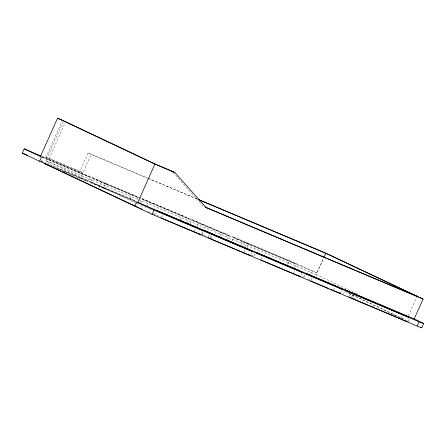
<?xml version="1.0" encoding="UTF-8"?>
<svg xmlns="http://www.w3.org/2000/svg" width="446" height="446" viewBox="0 0 446 446"><rect width="100%" height="100%" fill="white"/><g stroke="black" fill="none" stroke-linecap="round" stroke-linejoin="round"><path stroke-width="0.33" stroke-dasharray="2.23 1.67" d="M55.477 167.674L87.55 181.188L89.456 176.928L42.788 156.914L40.881 161.173L43.39 162.355M147.559 178.183L91.14 154.4L82.884 172.858L46.038 157.176L61.988 121.513M136.454 203.365L45.821 160.616L63.037 122.12M49.077 158.614L65.032 122.951M47.778 164.429L49.684 160.17L89.456 176.928M46.038 157.176L79.84 171.426L88.096 152.967L147.665 178.071M53.074 166.313L80.654 177.937L82.56 173.678M105.485 188.848L103.461 187.894L105.362 183.635L107.391 184.588L105.485 188.848L99.519 186.333L90.599 182.124L92.5 177.865L139.169 197.879M99.519 186.333L101.426 182.074L107.391 184.588M90.599 182.124L130.366 198.888L132.272 194.629M140.312 203.081L142.218 198.821L181.985 215.58L188.881 218.835L186.98 223.095M147.208 206.331L149.109 202.071L188.881 218.835M154.455 214.749L155.816 211.705M161.619 217.392L162.98 214.348M180.084 219.839L181.985 215.58M190.024 224.031L191.931 219.772L228.653 235.594L227.02 239.246M194.222 231.507L195.588 228.469M196.92 227.282L198.827 223.022L228.653 235.594M201.664 233.548L202.752 231.112M202.138 234.741L203.499 231.703M208.377 236.648L209.737 233.609M210.406 237.606L211.493 235.17M211.064 238.956L212.424 235.912M219.85 236.603L221.757 232.344M232.054 241.024L233.687 237.372L289.37 260.838L296.261 264.088L294.628 267.739M241.253 244.62L242.613 241.581L248.578 244.096L246.671 248.355M244.642 247.396L246.549 243.137L296.261 264.088M244.207 251.851L245.3 249.42M251.377 254.499L252.196 252.67M254.153 256.043L255.24 253.612M261.049 259.299L262.137 256.863M287.642 264.216L289.276 260.564A17.734 0.374 24.1 0 1 312.172 270.794L316.838 272.997L323.506 258.089M287.737 264.489L289.37 260.838M293.652 273.415L295.012 270.371M301.089 275.45L301.909 273.627M303.865 276.994L304.952 274.563M310.539 274.446L312.172 270.794M310.762 280.25L311.849 277.813M138.745 199.775L316.259 274.591L323.545 258.306M333.424 290.173L334.784 287.135M340.315 293.429L341.681 290.385M343.598 293.641L344.412 291.812M349.564 296.155L350.651 293.719M351.593 297.108L352.68 294.678M352.518 297.85L354.152 294.198M401.305 318.059L402.392 315.629M408.363 315.762L416.77 296.975M408.202 321.315L409.835 317.663M148.306 178.344L196.987 198.86M148.2 178.45L197.567 199.256M41.534 156.15L289.276 260.564M105.362 183.635L138.533 197.611M42.353 157.31L138.55 197.857M139.191 198.124L316.838 272.997M45.821 160.616L138.104 199.507M40.915 160.95L49.255 164.468M49.896 164.741L136.543 201.257M41.528 161.446L43.452 162.255M50.504 165.232L52.433 166.04M103.461 187.894L135.985 201.603M62.496 171.013L64.414 171.827M65.055 172.095L135.551 201.804M137.078 203.666L147.977 208.254M148.618 208.527L151.818 209.876M147.988 211.633L152.471 213.528M153.112 213.796L161.446 217.308M201.821 234.323L203.738 235.131M204.38 235.404L206.944 236.486M251.165 255.118L253.088 255.932M302.433 276.726L304.356 277.54M307.562 278.889L311.403 280.506M353.059 298.067L354.983 298.876M371.646 305.895L374.852 307.249M390.228 313.728L392.151 314.542M392.792 314.809L394.716 315.623M88.096 152.967L91.14 154.4M316.259 274.591L358.428 294.483M246.549 243.137L248.578 244.096M233.687 237.372L242.613 241.581M348.543 293.111L404.388 319.453M405.018 319.749L409.411 321.822M345.198 291.684L400.586 317.808M401.216 318.11L403.106 318.996M191.931 219.772L198.827 223.022M142.218 198.821L149.109 202.071M79.84 171.426L82.884 172.858M92.5 177.865L101.426 182.074M42.788 156.914L49.684 160.17M130.366 198.888L136.008 201.547M80.654 177.937L87.55 181.188M173.148 172.585L203.12 206.186"/><path stroke-width="0.67" d="M421.637 327.71A17.734 0.374 24.1 0 1 417.166 326.048L152.092 214.336L22.3 153.106L24.207 148.847L40.893 155.883M40.43 156.501L57.579 118.168L62.546 120.264L154.862 163.911L174.81 172.468L206.158 207.619L423.07 299.037L414.183 318.918L137.775 202.423L154.924 164.089L174.81 172.468M39.538 161.24L41.445 156.981L24.207 148.847M134.854 206.203L136.76 201.943L153.998 210.077L419.073 321.789L417.166 326.048M152.092 214.336L153.998 210.077M323.824 257.682L325.786 253.295L417.049 296.345L205.037 206.994M421.793 327.832L423.7 323.573M198.264 199.401L325.725 253.116L423.07 299.037M198.844 199.797L325.786 253.295M22.3 153.106L27.435 155.269M210.01 232.996L204.045 230.482L212.965 234.696L252.737 251.455L207.373 231.753M48.397 165.076L44.55 163.453L139.013 207.853M140.295 208.394L142.218 209.202M161.352 217.999L175.462 223.948M176.744 224.489L201.118 234.763L199.239 233.877M211.064 238.956L234.797 248.957M236.079 249.498L250.83 255.714L248.327 254.532M260.776 259.906L263.341 260.988M264.623 261.529L300.548 276.665L298.664 275.779M310.488 280.857L328.892 288.612M330.163 289.147L340.315 293.429L337.812 292.247M352.886 298.725L379.769 310.054M381.046 310.594L407.287 321.655M57.579 118.168L154.924 164.089M414.183 318.918L418.844 321.114A17.734 0.374 24.1 0 1 419.073 321.789M348.677 296.774L352.251 298.458M208.087 237.551L210.467 238.671M171.766 171.035L172.686 172.067M420.5 327.096A17.734 0.374 24.1 0 1 421.202 327.459M351.197 292.504L345.232 289.989L354.152 294.198L409.835 317.663L351.197 292.504M196.129 227.248L156.356 210.49L203.025 230.504L196.129 227.248M295.559 269.155L255.787 252.391L302.449 272.406L295.559 269.155M335.325 285.914L305.499 273.342L342.221 289.17L335.325 285.914"/></g></svg>
